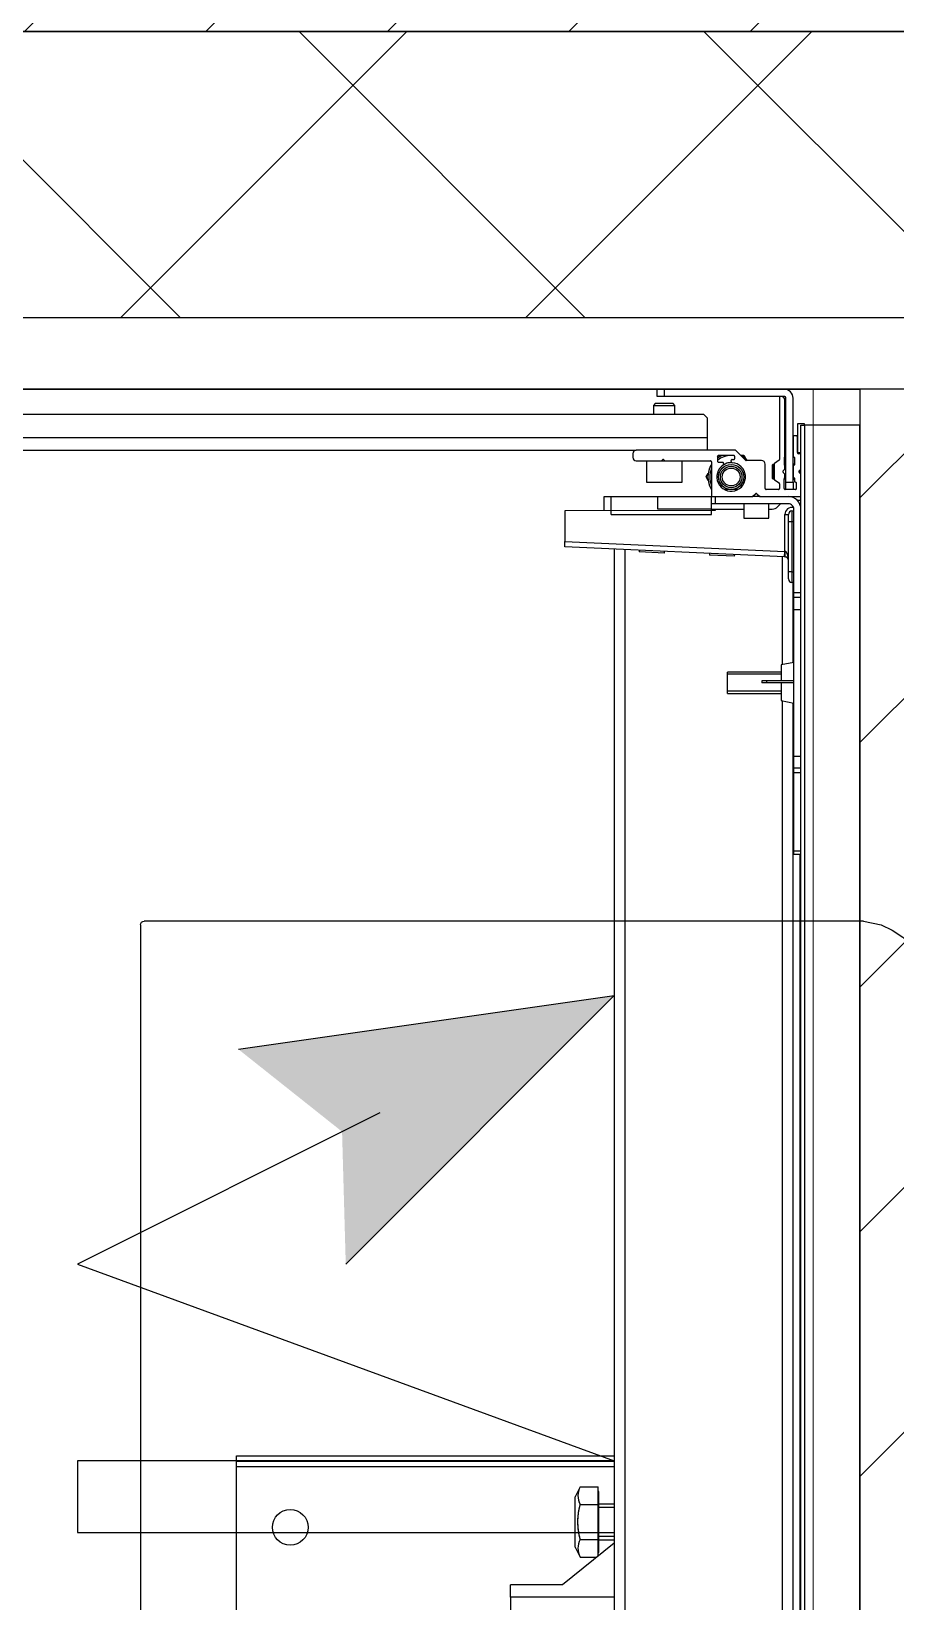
# Model space of a CAD drawing. Header units: centimetres. Extents: x -58072 to 12532, y -30603 to 6224.
# Drawn here: x 9256.95 to 9281.1, y 3487.51 to 3531.39 of the extents above; entities that cross this region are included whole.
import ezdxf

# ---------------------------------------------------------------- set-up
doc = ezdxf.new("R2010")
doc.units = ezdxf.units.CM
doc.linetypes.add('VW-01', pattern=[0.41656, 0.20828, -0.20828])
for name, color, linetype in [('B Aménagement intérieur', 252, 'Continuous'), ('B Faux plafonds', 252, 'Continuous'), ('B Faux plafonds_Hatch', 9, 'Continuous'), ('B GÈnÈral_Hatch', 252, 'Continuous'), ('B Général', 252, 'Continuous'), ('C ANNOTATIONS-prestations', 252, 'Continuous'), ('D SURFACES-shab', 252, 'Continuous'), ('MTI900_Alu', 252, 'Continuous'), ('prlm-CHAUFF', 4, 'Continuous')]:
    doc.layers.add(name, color=color, linetype=linetype)
doc.layers.add('prlm-ELEC-CFO', color=1, linetype='Continuous', lineweight=25)
doc.layers.get('prlm-CHAUFF').off()

# ---------------------------------------------------------------- blocks, each defined once
blk = doc.blocks.new('B 60.Gaine 150_70')
at = {"layer": 'B Général', "linetype": 'Continuous'}
blk.add_line((18.5, 36.305), (-69, 36.305), dxfattribs=at)
at = {"layer": 'B Général', "linetype": 'Continuous', "flags": 128}
for points in [[(-70, 36.305), (19.5, 36.305), (19.5, -2.715), (-70, -2.715)], [(-70, -2.7), (-70, 36.3), (19.5, 36.3), (19.5, -2.7)]]:
    blk.add_lwpolyline(points, close=True, dxfattribs=at)
at = {"layer": 'C ANNOTATIONS-prestations'}
for p, q in [((-69, 36.305), (-69, 35.205)), ((-69, 35.205), (-69, 34.755)), ((-69.03, 34.755), (-69.03, 34.555)), ((-69, 34.755), (-69.03, 34.755)), ((-69, 34.655), (-69, 34.755)), ((-69, 34.755), (18.5, 34.755)), ((-67.4, 34.435), (-69.75, 34.435)), ((-67.4, 34.235), (-69.75, 34.235)), ((-69.03, 34.555), (-68.23, 34.555)), ((18.5, 34.655), (-69, 34.655)), ((-68.7, 34.525), (-68.7, 34.465)), ((-68.23, 34.555), (-68.67, 34.555)), ((-68.67, 34.435), (-68.135, 34.435)), ((-68.23, 34.555), (-68.23, 34.655)), ((-68.2, 34.625), (-68.2, 34.585)), ((-67.904, 34.485), (-68.076, 34.485)), ((-67.94, 34.485), (-67.901, 34.446)), ((-67.901, 34.446), (-67.868, 34.446)), ((-67.9, 34.235), (-67.9, 34.185)), ((-67.857, 34.185), (-67.857, 34.235)), ((-67.845, 34.435), (-67.56, 34.435)), ((-67.771, 34.655), (-67.721, 34.606)), ((-67.736, 34.62), (-67.664, 34.62)), ((-67.679, 34.606), (-67.629, 34.655)), ((-67.543, 34.185), (-67.543, 34.235)), ((-67.537, 34.446), (-67.499, 34.446)), ((-67.4, 34.485), (-67.501, 34.485)), ((-67.5, 34.185), (-67.5, 34.235)), ((-67.499, 34.446), (-67.46, 34.485)), ((-67.4, 34.505), (-67.4, 34.485)), ((-67.4, 34.435), (-67.2, 34.435)), ((-67.4, 34.235), (-67.4, 34.435)), ((-67.2, 34.235), (-67.4, 34.235)), ((-67.23, 34.535), (-67.37, 34.535)), ((-67.2, 34.505), (-67.2, 34.215)), ((-67, 34.625), (-67, 34.655)), ((-67, 33.517), (-67, 34.625)), ((-66.9, 34.55), (-66.9, 34.655)), ((-66.8, 34.305), (-66.8, 32.255)), ((-64.317, 34.455), (-66.65, 34.455)), ((-66.6, 34.405), (-66.6, 34.455)), ((-66.6, 34.405), (-66.3, 34.405)), ((-66.3, 34.305), (-66.5, 34.305)), ((-66.5, 34.205), (-66.5, 34.305)), ((-66.3, 34.455), (-66.3, 34.405)), ((-66.3, 34.405), (-64.9, 34.405)), ((-66.3, 34.405), (-66.3, 34.305)), ((-64.9, 34.305), (-66.3, 34.305)), ((-64.9, 34.405), (-64.9, 34.455)), ((-64.9, 34.405), (-64.6, 34.405)), ((-64.9, 34.405), (-64.9, 34.305)), ((-64.7, 34.305), (-64.9, 34.305)), ((-64.6, 34.455), (-64.6, 34.405)), ((-62.366, 34.435), (-64.6, 34.435)), ((-64.317, 34.455), (-64.317, 34.655)), ((-64.182, 34.455), (-64.317, 34.455)), ((-64.182, 34.655), (-64.182, 34.455)), ((-63.85, 34.455), (-64.182, 34.455)), ((-63.85, 34.455), (-63.85, 34.655)), ((-59.75, 34.455), (-63.85, 34.455)), ((-62.37, 34.455), (-62.3, 34.105)), ((-61.85, 34.455), (-61.85, 33.696)), ((-61.8, 34.455), (-61.8, 33.696)), ((-61.3, 34.105), (-61.23, 34.455)), ((-23.65, 34.435), (-61.234, 34.435)), ((-59.75, 34.455), (-59.75, 34.655)), ((-59.418, 34.455), (-59.75, 34.455)), ((-59.418, 34.455), (-59.418, 34.655)), ((-59.283, 34.455), (-59.418, 34.455)), ((-59.283, 34.655), (-59.283, 34.455)), ((-57.1, 34.455), (-59.283, 34.455)), ((-57.1, 34.455), (-57.1, 34.655)), ((-57, 34.455), (-57.1, 34.455)), ((-57, 34.655), (-57, 34.455)), ((-23.583, 34.635), (-57, 34.635)), ((-70, 34.185), (-70, 30.835)), ((-69.8, 34.185), (-69.8, 30.835)), ((-69.8, 34.105), (-69.8, 34.085)), ((-69.77, 34.055), (-68.041, 34.055)), ((-68.105, 34.205), (-69.7, 34.205)), ((-68.077, 34.185), (-67.903, 34.185)), ((-68.016, 34.042), (-67.929, 33.918)), ((-67.904, 33.905), (-67.496, 33.905)), ((-67.9, 33.905), (-67.9, 33.875)), ((-67.9, 33.875), (-67.5, 33.875)), ((-67.9, 33.875), (-67.88, 33.855)), ((-67.88, 33.855), (-67.52, 33.855)), ((-67.783, 34.205), (-67.875, 34.205)), ((-67.857, 33.855), (-67.857, 33.905)), ((-67.762, 34.196), (-67.721, 34.156)), ((-67.679, 34.156), (-67.638, 34.196)), ((-67.53, 34.205), (-67.617, 34.205)), ((-67.543, 33.855), (-67.543, 33.905)), ((-67.52, 33.855), (-67.5, 33.875)), ((-67.23, 34.185), (-67.502, 34.185)), ((-67.5, 33.875), (-67.5, 33.905)), ((-67.471, 33.918), (-67.384, 34.042)), ((-67.359, 34.055), (-67.23, 34.055)), ((-67.2, 34.025), (-67.2, 33.685)), ((-66.65, 33.755), (-66.65, 33.852)), ((-65.471, 34.205), (-66.5, 34.205)), ((-65.75, 28.055), (-65.471, 34.205)), ((-65.321, 34.198), (-65.6, 28.055)), ((-65.471, 34.205), (-65.47, 34.21)), ((-65.321, 34.198), (-65.471, 34.205)), ((-65.324, 34.135), (-62.306, 34.135)), ((-65.32, 34.21), (-65.321, 34.198)), ((-62.3, 34.105), (-61.85, 34.105)), ((-62.1, 34.105), (-62.1, 32.605)), ((-62.039, 34.105), (-62.039, 32.605)), ((-61.8, 34.105), (-61.3, 34.105)), ((-61.561, 34.105), (-61.561, 32.605)), ((-61.5, 32.605), (-61.5, 34.105)), ((-61.294, 34.135), (-23.75, 34.135)), ((-68.01, 33.555), (-68.01, 33.127)), ((-67.23, 33.655), (-67.91, 33.655)), ((-67.079, 33.426), (-67.009, 33.496)), ((-67.009, 33.314), (-67.079, 33.384)), ((-67, 33.517), (-67, 33.293)), ((-66.4, 33.755), (-66.8, 33.755)), ((-66.4, 33.055), (-66.4, 33.755)), ((-61.85, 33.696), (-61.8, 33.696)), ((-61.85, 33.696), (-61.85, 33.56)), ((-61.85, 33.56), (-61.8, 33.56)), ((-61.8, 33.696), (-61.8, 33.56)), ((-68.019, 33.106), (-68.291, 32.834)), ((-68.156, 33.055), (-68.056, 33.113)), ((-68.156, 32.969), (-68.156, 33.055)), ((-67, 32.185), (-67, 33.293)), ((-66.8, 33.055), (-66.4, 33.055)), ((-66.65, 32.155), (-66.65, 33.055)), ((-68.3, 32.813), (-68.3, 30.055)), ((-68.15, 32.775), (-68.15, 32.355)), ((-68.07, 32.805), (-68.12, 32.805)), ((-68.04, 32.735), (-68.04, 32.775)), ((-67.979, 32.705), (-68.01, 32.705)), ((-67.93, 32.495), (-67.907, 32.495)), ((-67.2, 32.899), (-67.2, 32.511)), ((-65.334, 32.803), (-65.384, 32.805)), ((-65.334, 32.803), (-65.366, 32.101)), ((-61.5, 32.605), (-62.1, 32.605)), ((-69.2, 32.035), (-69.3, 31.935)), ((-69.2, 32.035), (-68.65, 32.035)), ((-68.65, 32.035), (-68.3, 32.035)), ((-68.65, 1.335), (-68.65, 32.035)), ((-68.104, 32.325), (-68.15, 32.351)), ((-68.12, 32.325), (-67.99, 32.325)), ((-68, 30.867), (-68, 32.125)), ((-67.97, 32.155), (-67.03, 32.155)), ((-67.96, 32.355), (-67.96, 32.465)), ((-67.55, 32.005), (-67.65, 32.063)), ((-67.45, 32.063), (-67.55, 32.005)), ((-67, 32.255), (-66.8, 32.255)), ((-67, 32.155), (-67, 32.185)), ((-67, 30.655), (-67, 32.155)), ((-66.8, 32.155), (-67, 32.155)), ((-66.8, 32.255), (-66.8, 32.155)), ((-66.65, 32.155), (-66.8, 32.155)), ((-66.65, 32.257), (-66.61, 32.255)), ((-66.5, 32.155), (-66.65, 32.155)), ((-66.65, 32.155), (-66.65, 30.655)), ((-66.61, 32.255), (-66.601, 28.055)), ((-66.5, 29.355), (-66.5, 32.155)), ((-65.416, 32.104), (-65.366, 32.101)), ((-69.3, 1.435), (-69.3, 31.935)), ((-67.4, 31.335), (-68, 31.335)), ((-67.4, 30.335), (-67.4, 31.335)), ((-70, 30.635), (-70, 30.835)), ((-70, 30.835), (-69.8, 30.835)), ((-69.8, 30.835), (-69.8, 30.635)), ((-69.55, 31.135), (-69.6, 31.085)), ((-69.6, 31.085), (-69.6, 30.585)), ((-69.55, 30.535), (-69.55, 31.135)), ((-69.3, 31.135), (-69.55, 31.135)), ((-68.029, 30.826), (-68.009, 30.846)), ((-68.009, 30.764), (-68.029, 30.784)), ((-68, 30.743), (-68, 30.867)), ((-68, 30.055), (-68, 30.743)), ((-65.423, 30.841), (-65.473, 30.843)), ((-65.423, 30.841), (-65.455, 30.139)), ((-69.8, 30.635), (-70, 30.635)), ((-69.6, 30.585), (-69.55, 30.535)), ((-69.55, 30.535), (-69.3, 30.535)), ((-68, 30.335), (-67.4, 30.335)), ((-67, 29.355), (-67, 30.655)), ((-66.65, 30.655), (-67, 30.655)), ((-68.3, 3.285), (-68.3, 30.055)), ((-68.2, 29.955), (-68.1, 29.955)), ((-65.505, 30.142), (-65.455, 30.139)), ((-65.537, 29.435), (-23.925, 29.435)), ((-65.524, 29.735), (-23.925, 29.735)), ((-40.2, 18.885), (-40.2, 29.435)), ((-40.05, 18.885), (-40.05, 29.435)), ((-39.9, 18.885), (-39.9, 29.435)), ((-38.85, 29.435), (-38.85, 29.005)), ((-38.758, 29.435), (-38.758, 29.005)), ((-37.942, 29.435), (-37.942, 29.005)), ((-37.85, 29.005), (-37.85, 29.435)), ((-37.754, 29.435), (-36.592, 27.99)), ((-36.25, 29.435), (-36.25, 26.535)), ((-67, 29.155), (-67, 29.355)), ((-66.5, 29.355), (-67, 29.355)), ((-66.603, 29.155), (-67, 29.155)), ((-39.086, 28.985), (-39.331, 28.985)), ((-39.331, 28.489), (-39.331, 28.985)), ((-37.5, 29.005), (-39.2, 29.005)), ((-39.2, 29.005), (-39.2, 28.985)), ((-38.841, 28.985), (-39.086, 28.985)), ((-38.35, 28.985), (-38.841, 28.985)), ((-38.841, 28.489), (-38.841, 28.985)), ((-37.859, 28.985), (-38.35, 28.985)), ((-37.614, 28.985), (-37.859, 28.985)), ((-37.859, 28.489), (-37.859, 28.985)), ((-37.392, 28.985), (-37.614, 28.985)), ((-37.5, 28.985), (-37.5, 29.005)), ((-37.369, 28.489), (-37.369, 28.956)), ((-39.331, 28.489), (-39.05, 28.345)), ((-37.65, 28.345), (-39.05, 28.345)), ((-37.65, 28.345), (-37.369, 28.489)), ((-66.601, 28.055), (-65.75, 28.055)), ((-65.6, 28.055), (-65.75, 28.055)), ((-36.592, 27.99), (-36.592, 26.535)), ((-36.25, 26.535), (-36.592, 26.535)), ((-36.25, 26.535), (-35.75, 26.535)), ((-40.05, 18.885), (-40.2, 18.885)), ((-39.9, 18.885), (-40.05, 18.885)), ((-35.75, 18.885), (-39.9, 18.885))]:
    blk.add_line(p, q, dxfattribs=at)
at = {"layer": 'C ANNOTATIONS-prestations', "flags": 128}
for points in [[(-69.75, 34.435, 0.198912), (-69.927, 34.362, 0.198912), (-70, 34.185)], [(-69.75, 34.235, 0.198912), (-69.785, 34.22, 0.198912), (-69.8, 34.185)], [(-68.67, 34.555, 0.198912), (-68.691, 34.546, 0.198912), (-68.7, 34.525)], [(-68.7, 34.465, 0.198912), (-68.691, 34.444, 0.198912), (-68.67, 34.435)], [(-68.23, 34.555, 0.198912), (-68.209, 34.564, 0.198912), (-68.2, 34.585)], [(-68.17, 34.655, 0.198912), (-68.191, 34.646, 0.198912), (-68.2, 34.625)], [(-68.135, 34.435, 0.17724), (-68.116, 34.442, 0.17724), (-68.105, 34.46)], [(-68.076, 34.485, 0.17724), (-68.095, 34.478, 0.17724), (-68.105, 34.46)], [(-67.875, 34.46, 0.17724), (-67.885, 34.478, 0.17724), (-67.904, 34.485)], [(-67.9, 34.435, 0.013224), (-67.9, 34.44, 0.013224), (-67.901, 34.446)], [(-67.875, 34.46, 0.17724), (-67.864, 34.442, 0.17724), (-67.845, 34.435)], [(-67.721, 34.606, 0.198912), (-67.7, 34.597, 0.198912), (-67.679, 34.606)], [(-67.56, 34.435, 0.17724), (-67.541, 34.442, 0.17724), (-67.53, 34.46)], [(-67.501, 34.485, 0.17724), (-67.52, 34.478, 0.17724), (-67.53, 34.46)], [(-67.499, 34.446, 0.013224), (-67.5, 34.44, 0.013224), (-67.5, 34.435)], [(-67.37, 34.535, 0.198912), (-67.391, 34.526, 0.198912), (-67.4, 34.505)], [(-67.2, 34.505, 0.198912), (-67.209, 34.526, 0.198912), (-67.23, 34.535)], [(-67, 34.625, 0.198912), (-67.009, 34.646, 0.198912), (-67.03, 34.655)], [(-66.65, 34.655, 0.198912), (-66.897, 34.552, 0.198912), (-67, 34.305)], [(-66.65, 34.455, 0.198912), (-66.756, 34.411, 0.198912), (-66.8, 34.305)], [(-66.695, 34.448, 0.227222), (-66.656, 34.28, 0.227222), (-66.5, 34.205)], [(-66.6, 34.405, 0.198912), (-66.571, 34.334, 0.198912), (-66.5, 34.305)], [(-65.22, 34.305, 0.193016), (-65.289, 34.277, 0.193016), (-65.32, 34.21)], [(-64.7, 34.305, 0.198912), (-64.629, 34.334, 0.198912), (-64.6, 34.405)], [(-69.7, 34.205, 0.198912), (-69.771, 34.176, 0.198912), (-69.8, 34.105)], [(-69.8, 34.085, 0.198912), (-69.791, 34.064, 0.198912), (-69.77, 34.055)], [(-68.105, 34.205, 0.155096), (-68.094, 34.191, 0.155096), (-68.077, 34.185)], [(-68.016, 34.042, 0.120588), (-68.027, 34.052, 0.120588), (-68.041, 34.055)], [(-67.929, 33.918, 0.120588), (-67.918, 33.908, 0.120588), (-67.904, 33.905)], [(-67.903, 34.185, 0.155096), (-67.886, 34.191, 0.155096), (-67.875, 34.205)], [(-67.762, 34.196, 0.098491), (-67.772, 34.203, 0.098491), (-67.783, 34.205)], [(-67.721, 34.156, 0.198912), (-67.7, 34.147, 0.198912), (-67.679, 34.156)], [(-67.617, 34.205, 0.098491), (-67.628, 34.203, 0.098491), (-67.638, 34.196)], [(-67.53, 34.205, 0.155096), (-67.519, 34.191, 0.155096), (-67.502, 34.185)], [(-67.496, 33.905, 0.120588), (-67.482, 33.908, 0.120588), (-67.471, 33.918)], [(-67.359, 34.055, 0.120588), (-67.373, 34.052, 0.120588), (-67.384, 34.042)], [(-67.23, 34.185, 0.198912), (-67.209, 34.194, 0.198912), (-67.2, 34.215)], [(-67.2, 34.025, 0.198912), (-67.209, 34.046, 0.198912), (-67.23, 34.055)], [(-66.8, 34.087, 0.028434), (-66.763, 34.044, 0.028434), (-66.722, 34.005)], [(-66.65, 33.852, 0.109774), (-66.669, 33.936, 0.109774), (-66.722, 34.005)], [(-67.91, 33.655, 0.198912), (-67.981, 33.626, 0.198912), (-68.01, 33.555)], [(-67.23, 33.655, 0.198912), (-67.209, 33.664, 0.198912), (-67.2, 33.685)], [(-67.079, 33.426, 0.198912), (-67.088, 33.405, 0.198912), (-67.079, 33.384)], [(-67.009, 33.496, 0.098491), (-67.002, 33.506, 0.098491), (-67, 33.517)], [(-68.01, 33.164, 0.041018), (-68.079, 33.083, 0.041018), (-68.133, 32.992)], [(-68.019, 33.106, 0.098491), (-68.012, 33.116, 0.098491), (-68.01, 33.127)], [(-67.882, 32.482, 0.366532), (-67.384, 32.341, 0.366532), (-67.164, 32.808, 0.366532), (-67.588, 33.103, 0.366532), (-67.949, 32.733)], [(-67, 33.293, 0.098491), (-67.002, 33.304, 0.098491), (-67.009, 33.314)], [(-68.291, 32.834, 0.098491), (-68.298, 32.824, 0.098491), (-68.3, 32.813)], [(-68.12, 32.805, 0.198912), (-68.141, 32.796, 0.198912), (-68.15, 32.775)], [(-68.143, 32.794, 0.018566), (-68.148, 32.75, 0.018566), (-68.15, 32.705)], [(-68.15, 32.705, 0.085942), (-68.115, 32.503, 0.085942), (-68.014, 32.325)], [(-68.04, 32.775, 0.198912), (-68.049, 32.796, 0.198912), (-68.07, 32.805)], [(-68.04, 32.735, 0.198912), (-68.031, 32.714, 0.198912), (-68.01, 32.705)], [(-67.979, 32.705, 0.189855), (-67.958, 32.713, 0.189855), (-67.949, 32.733)], [(-67.93, 32.495, 0.198912), (-67.951, 32.486, 0.198912), (-67.96, 32.465)], [(-67.949, 32.733, 0.008728), (-67.95, 32.719, 0.008728), (-67.95, 32.705)], [(-67.95, 32.705, 0.074153), (-67.933, 32.588, 0.074153), (-67.882, 32.482)], [(-67.882, 32.482, 0.122946), (-67.893, 32.491, 0.122946), (-67.907, 32.495)], [(-68.15, 32.455, 0.02871), (-68.117, 32.388, 0.02871), (-68.077, 32.325)], [(-68.15, 32.355, 0.198912), (-68.141, 32.334, 0.198912), (-68.12, 32.325)], [(-67.97, 32.155, 0.198912), (-67.991, 32.146, 0.198912), (-68, 32.125)], [(-67.99, 32.325, 0.198912), (-67.969, 32.334, 0.198912), (-67.96, 32.355)], [(-67.896, 32.155, 0.14145), (-67.55, 32.055, 0.14145), (-67.204, 32.155)], [(-67.79, 32.155, 0.103148), (-67.55, 32.105, 0.103148), (-67.31, 32.155)], [(-67.03, 32.155, 0.198912), (-67.009, 32.164, 0.198912), (-67, 32.185)], [(-68.029, 30.826, 0.198912), (-68.038, 30.805, 0.198912), (-68.029, 30.784)], [(-68.009, 30.846, 0.098491), (-68.002, 30.856, 0.098491), (-68, 30.867)], [(-68, 30.743, 0.098491), (-68.002, 30.754, 0.098491), (-68.009, 30.764)], [(-68.3, 30.055, 0.198912), (-68.271, 29.984, 0.198912), (-68.2, 29.955)], [(-68.1, 29.955, 0.198912), (-68.029, 29.984, 0.198912), (-68, 30.055)], [(-39.331, 28.489, 0.132797), (-39.086, 28.422, 0.132797), (-38.841, 28.489)], [(-37.859, 28.489, 0.132797), (-37.614, 28.422, 0.132797), (-37.369, 28.489)]]:
    blk.add_lwpolyline(points, format="xyb", dxfattribs=at)
at = {"layer": 'C ANNOTATIONS-prestations'}
for centre, radius in [((-67.55, 32.705), 0.35), ((-67.55, 32.705), 0.3), ((-67.55, 32.705), 0.25), ((-38.2, 20.385), 0.5)]:
    blk.add_circle(centre, radius, dxfattribs=at)
for points, knots in [([(-65.22, 34.305), (-65.254, 34.305), (-65.318, 34.298), (-65.367, 34.286), (-65.396, 34.276), (-65.421, 34.265), (-65.441, 34.252), (-65.453, 34.242), (-65.462, 34.232), (-65.469, 34.218), (-65.47, 34.211), (-65.47, 34.21), (-65.47, 34.21)], [0, 0, 0, 1, 2, 3, 4, 5, 6, 7, 8, 9, 9, 10, 10, 10]), ([(-65.47, 34.21), (-65.431, 34.208), (-65.38, 34.207), (-65.352, 34.207), (-65.333, 34.207), (-65.324, 34.208), (-65.322, 34.209), (-65.321, 34.209), (-65.32, 34.209), (-65.32, 34.209), (-65.32, 34.21)], [0, 0, 0, 1, 2, 3, 4, 5, 6, 7, 7, 8, 8, 8]), ([(-37.859, 28.489), (-38.352, 28.36), (-38.835, 28.487), (-38.838, 28.488), (-38.841, 28.489)], [0, 0, 0, 1, 1, 2, 2, 2])]:
    blk.add_open_spline(points, degree=2, knots=knots, dxfattribs=at)
blk = doc.blocks.new('B 70.MTI900_Alu_390')
at = {"layer": 'MTI900_Alu', "color": 1, "linetype": 'Continuous'}
for p, q in [((4.34, -0.405), (4.34, -3.475)), ((4.405, -0.415), (4.405, -3.465)), ((4.305, -0.6), (4.305, -3.277)), ((1.05, -2.16), (1.465, -2.16)), ((1.465, -2.16), (1.48, -2.16)), ((1.465, -2.16), (1.465, -3.215)), ((1.48, -2.16), (1.48, -3.215)), ((1.48, -2.16), (1.495, -2.16)), ((1.495, -2.16), (1.495, -3.215)), ((1.1, -2.925), (1.05, -2.925)), ((1.1, -3.215), (1.1, -2.925)), ((1.1, -2.925), (1.1342, -2.925)), ((1.1342, -3.0705), (1.1342, -2.925)), ((1.2504, -3.215), (1.1342, -3.0705)), ((1.24, -3.106), (1.2119, -3.1204)), ((1.24, -3.106), (1.38, -3.106)), ((1.4081, -3.1204), (1.38, -3.106)), ((4.0071, -3.6913), (4.035, -3.077)), ((4.05, -3.077), (4.0221, -3.692)), ((4.035, -3.077), (4.05, -3.077)), ((4.1351, -3.077), (4.05, -3.077)), ((4.136, -3.497), (4.1351, -3.077)), ((1.2119, -3.1204), (1.2119, -3.1671)), ((1.2609, -3.1204), (1.2609, -3.17)), ((1.3591, -3.1204), (1.3591, -3.17)), ((1.4081, -3.1204), (1.4081, -3.17)), ((1.2142, -3.17), (1.2364, -3.17)), ((1.225, -3.17), (1.225, -3.172)), ((1.225, -3.172), (1.395, -3.172)), ((1.2364, -3.17), (1.2609, -3.17)), ((1.26, -3.172), (1.26, -3.215)), ((1.2609, -3.17), (1.31, -3.17)), ((1.2692, -3.215), (1.2692, -3.172)), ((1.31, -3.17), (1.3591, -3.17)), ((1.3508, -3.215), (1.3508, -3.172)), ((1.3591, -3.17), (1.3836, -3.17)), ((1.36, -3.215), (1.36, -3.172)), ((1.3836, -3.17), (1.4081, -3.17)), ((1.395, -3.172), (1.395, -3.17)), ((4.1353, -3.187), (4.175, -3.187)), ((4.175, -3.187), (4.175, -3.207)), ((4.0287, -3.215), (-0.1325, -3.215)), ((4.0274, -3.245), (-0.1325, -3.245)), ((4.125, -3.207), (4.125, -3.487)), ((4.125, -3.207), (4.175, -3.207)), ((4.175, -3.207), (4.175, -3.337)), ((4.0173, -3.3556), (4.0205, -3.2854)), ((4.0255, -3.2857), (4.0205, -3.2854)), ((4.275, -3.277), (4.275, -3.3458)), ((4.295, -3.267), (4.285, -3.267)), ((4.305, -3.5528), (4.305, -3.277)), ((4.215, -3.305), (4.215, -3.405)), ((4.275, -3.305), (4.215, -3.305)), ((4.43, -3.325), (4.405, -3.325)), ((4.43, -3.325), (4.43, -3.385)), ((4.435, -3.33), (4.43, -3.325)), ((4.435, -3.38), (4.435, -3.33)), ((4.0173, -3.3556), (4.0223, -3.3558)), ((4.14, -3.337), (4.175, -3.337)), ((4.14, -3.487), (4.14, -3.337)), ((4.175, -3.337), (4.175, -3.487)), ((4.275, -3.3458), (4.275, -3.3582)), ((4.275, -3.3582), (4.275, -3.484)), ((4.2759, -3.3479), (4.2779, -3.3499)), ((4.2779, -3.3541), (4.2759, -3.3561)), ((4.455, -3.355), (4.455, -3.335)), ((4.455, -3.335), (4.475, -3.335)), ((4.455, -3.69), (4.455, -3.355)), ((4.475, -3.355), (4.455, -3.355)), ((4.475, -3.335), (4.475, -3.355)), ((4.475, -3.69), (4.475, -3.355)), ((4.215, -3.405), (4.275, -3.405)), ((4.405, -3.385), (4.43, -3.385)), ((4.43, -3.385), (4.435, -3.38)), ((4.395, -3.475), (4.405, -3.465)), ((4.0084, -3.5518), (4.0116, -3.4816)), ((4.0166, -3.4819), (4.0116, -3.4816)), ((4.125, -3.487), (4.14, -3.487)), ((4.14, -3.4972), (4.136, -3.497)), ((4.14, -3.487), (4.155, -3.487)), ((4.14, -3.487), (4.14, -3.577)), ((4.155, -3.487), (4.175, -3.487)), ((4.155, -3.497), (4.155, -3.487)), ((4.155, -3.702), (4.155, -3.497)), ((4.175, -3.497), (4.155, -3.497)), ((4.175, -3.487), (4.175, -3.49)), ((4.175, -3.49), (4.175, -3.6008)), ((4.272, -3.487), (4.178, -3.487)), ((4.22, -3.4778), (4.23, -3.472)), ((4.23, -3.472), (4.24, -3.4778)), ((4.271, -3.507), (4.271, -3.518)), ((4.287, -3.504), (4.274, -3.504)), ((4.2854, -3.504), (4.29, -3.5066)), ((4.29, -3.549), (4.29, -3.507)), ((4.34, -3.475), (4.305, -3.475)), ((4.395, -3.475), (4.34, -3.475)), ((3.625, -3.532), (3.685, -3.532)), ((3.625, -3.532), (3.625, -3.682)), ((3.6311, -3.682), (3.6311, -3.532)), ((3.6789, -3.682), (3.6789, -3.532)), ((3.685, -3.682), (3.685, -3.532)), ((4.0084, -3.5518), (4.0134, -3.552)), ((4.195, -3.5614), (4.195, -3.5226)), ((4.268, -3.521), (4.2657, -3.521)), ((4.2729, -3.542), (4.276, -3.542)), ((4.279, -3.545), (4.279, -3.549)), ((4.282, -3.552), (4.287, -3.552)), ((4.115, -3.577), (4.115, -3.647)), ((4.155, -3.577), (4.115, -3.577)), ((4.276, -3.627), (4.276, -3.5842)), ((4.2769, -3.5821), (4.3041, -3.5549)), ((4.2906, -3.577), (4.2806, -3.5828)), ((4.2906, -3.5684), (4.2906, -3.577)), ((3.655, -3.6411), (3.655, -3.6275)), ((3.66, -3.6275), (3.655, -3.6275)), ((3.655, -3.717), (3.655, -3.6411)), ((3.66, -3.6411), (3.655, -3.6411)), ((3.66, -3.6411), (3.66, -3.6275)), ((3.66, -3.717), (3.66, -3.6411)), ((4.175, -3.6232), (4.175, -3.6008)), ((4.175, -3.6232), (4.175, -3.734)), ((4.1759, -3.6029), (4.1829, -3.6099)), ((4.1829, -3.6141), (4.1759, -3.6211)), ((4.195, -3.674), (4.195, -3.64)), ((4.198, -3.637), (4.266, -3.637)), ((3.6044, -3.685), (-0.15, -3.685)), ((3.605, -3.682), (3.598, -3.717)), ((3.655, -3.682), (3.605, -3.682)), ((3.705, -3.682), (3.66, -3.682)), ((3.712, -3.717), (3.705, -3.682)), ((4.0074, -3.685), (3.7056, -3.685)), ((4.115, -3.647), (4.155, -3.647)), ((4.14, -3.647), (4.14, -3.6567)), ((4.2109, -3.677), (4.198, -3.677)), ((4.2221, -3.6633), (4.2134, -3.6757)), ((4.2654, -3.662), (4.2246, -3.662)), ((4.227, -3.657), (4.225, -3.659)), ((4.265, -3.659), (4.225, -3.659)), ((4.225, -3.659), (4.225, -3.662)), ((4.263, -3.657), (4.227, -3.657)), ((4.2293, -3.657), (4.2293, -3.662)), ((4.2607, -3.657), (4.2607, -3.662)), ((4.265, -3.659), (4.263, -3.657)), ((4.265, -3.662), (4.265, -3.659)), ((4.2766, -3.6757), (4.2679, -3.6633)), ((4.452, -3.677), (4.2791, -3.677)), ((4.455, -3.682), (4.455, -3.68)), ((-0.16, -3.715), (3.5984, -3.715)), ((3.175, -3.717), (3.185, -3.717)), ((3.175, -3.737), (3.175, -3.717)), ((3.185, -3.717), (3.4033, -3.717)), ((3.185, -3.717), (3.185, -3.737)), ((3.4033, -3.737), (3.4033, -3.717)), ((3.4033, -3.717), (3.4168, -3.717)), ((3.4168, -3.717), (3.45, -3.717)), ((3.4168, -3.717), (3.4168, -3.737)), ((3.45, -3.717), (3.86, -3.717)), ((3.45, -3.717), (3.45, -3.737)), ((3.7116, -3.715), (3.935, -3.715)), ((3.86, -3.717), (3.8932, -3.717)), ((3.86, -3.717), (3.86, -3.737)), ((3.8932, -3.717), (3.9067, -3.717)), ((3.8932, -3.737), (3.8932, -3.717)), ((3.9067, -3.717), (4.14, -3.717)), ((3.9067, -3.717), (3.9067, -3.737)), ((3.935, -3.717), (3.935, -3.712)), ((3.965, -3.712), (3.935, -3.712)), ((3.945, -3.702), (3.965, -3.702)), ((3.965, -3.702), (4.105, -3.702)), ((3.965, -3.712), (3.965, -3.702)), ((3.965, -3.712), (3.965, -3.717)), ((4.105, -3.712), (3.965, -3.712)), ((4.007, -3.6925), (4.0071, -3.6913)), ((4.0071, -3.6913), (4.0221, -3.692)), ((4.0221, -3.692), (4.022, -3.6925)), ((4.0221, -3.692), (4.125, -3.692)), ((4.105, -3.702), (4.125, -3.702)), ((4.105, -3.712), (4.105, -3.702)), ((4.105, -3.717), (4.105, -3.712)), ((4.135, -3.712), (4.105, -3.712)), ((4.125, -3.692), (4.125, -3.702)), ((4.135, -3.712), (4.135, -3.717)), ((4.165, -3.7265), (4.165, -3.737)), ((4.195, -3.722), (4.195, -3.693)), ((4.195, -3.695), (4.215, -3.695)), ((4.215, -3.715), (4.195, -3.715)), ((4.198, -3.69), (4.2252, -3.69)), ((4.198, -3.725), (4.212, -3.725)), ((4.215, -3.695), (4.45, -3.695)), ((4.215, -3.695), (4.215, -3.715)), ((4.215, -3.715), (4.45, -3.715)), ((4.215, -3.72), (4.2251, -3.72)), ((4.215, -3.722), (4.215, -3.72)), ((4.2249, -3.7161), (4.221, -3.72)), ((4.2287, -3.7161), (4.2249, -3.7161)), ((4.225, -3.69), (4.225, -3.695)), ((4.228, -3.692), (4.2367, -3.692)), ((4.2293, -3.69), (4.2293, -3.695)), ((4.2595, -3.715), (4.231, -3.715)), ((4.2429, -3.6871), (4.2388, -3.6911)), ((4.2512, -3.6911), (4.2471, -3.6871)), ((4.2533, -3.692), (4.2625, -3.692)), ((4.2607, -3.69), (4.2607, -3.695)), ((4.2651, -3.7161), (4.2618, -3.7161)), ((4.265, -3.695), (4.265, -3.69)), ((4.269, -3.72), (4.2651, -3.7161)), ((4.2827, -3.69), (4.2653, -3.69)), ((4.2654, -3.72), (4.2826, -3.72)), ((4.2855, -3.692), (4.445, -3.692)), ((4.342, -3.715), (4.2885, -3.715)), ((4.298, -3.727), (4.342, -3.727)), ((4.378, -3.727), (4.298, -3.727)), ((4.298, -3.727), (4.298, -3.737)), ((4.345, -3.724), (4.345, -3.718)), ((4.378, -3.747), (4.378, -3.727)), ((-4.375, -3.737), (4.375, -3.737)), ((4.375, -3.747), (-4.375, -3.747)), ((-0.1667, -3.735), (3.175, -3.735)), ((4.175, -3.734), (4.175, -3.737)), ((4.2429, -3.7321), (4.2379, -3.737)), ((4.2486, -3.7335), (4.2414, -3.7335)), ((4.2521, -3.737), (4.2471, -3.7321)), ((4.295, -3.734), (4.295, -3.73)), ((4.375, -3.737), (4.375, -3.747)), ((4.375, -3.747), (4.378, -3.747)), ((4.375, -3.792), (4.375, -3.747)), ((4.375, -3.902), (4.375, -3.792)), ((-4.375, -3.902), (4.375, -3.902))]:
    blk.add_line(p, q, dxfattribs=at)
for centre, radius in [((1.295, -2.31), 0.05), ((4.23, -3.542), 0.035), ((4.23, -3.542), 0.03), ((4.23, -3.542), 0.025)]:
    blk.add_circle(centre, radius, dxfattribs=at)
for centre, radius, start, end in [((1.2364, -3.1624), 0.0487, 59.7422, 120.2578), ((1.3836, -3.1624), 0.0487, 59.7422, 120.2578), ((4.285, -3.277), 0.01, 90, 180), ((4.295, -3.277), 0.01, 0, 90), ((4.278, -3.3458), 0.003, 180, 225), ((4.278, -3.3582), 0.003, 135, 180), ((4.2758, -3.352), 0.003, 315, 45), ((4.178, -3.49), 0.003, 90, 180), ((4.23, -3.542), 0.04, 33.9272, 355.9994), ((4.23, -3.542), 0.065, 57.7958, 122.2042), ((4.23, -3.542), 0.06, 66.4435, 113.5565), ((4.274, -3.507), 0.003, 90, 180), ((4.272, -3.484), 0.003, 270, 0), ((4.23, -3.542), 0.06, 0, 39.2965), ((4.23, -3.542), 0.065, 22.6199, 35.7758), ((4.287, -3.507), 0.003, 0, 90), ((4.2657, -3.518), 0.003, 213.9272, 270), ((4.23, -3.542), 0.04, 0, 33.9272), ((4.268, -3.518), 0.003, 270, 0), ((4.2729, -3.545), 0.003, 90, 175.9994), ((4.23, -3.542), 0.04, 355.9994, 0), ((4.276, -3.545), 0.003, 0, 90), ((4.282, -3.549), 0.003, 180, 270), ((4.287, -3.549), 0.003, 270, 0), ((4.23, -3.542), 0.06, 351.491, 0), ((4.302, -3.5528), 0.003, 315, 0), ((4.23, -3.542), 0.065, 315.0475, 333.838), ((4.279, -3.5842), 0.003, 135, 180), ((4.178, -3.6008), 0.003, 180, 225), ((4.178, -3.6232), 0.003, 135, 180), ((4.1808, -3.612), 0.003, 315, 45), ((4.198, -3.64), 0.003, 90, 180), ((4.266, -3.627), 0.01, 270, 0), ((4.16, -3.6567), 0.02, 180, 230.1159), ((4.1151, -3.7104), 0.05, 37.0861, 50.1159), ((4.198, -3.674), 0.003, 180, 270), ((4.2109, -3.674), 0.003, 270, 325.008), ((4.2246, -3.665), 0.003, 90, 145.008), ((4.2654, -3.665), 0.003, 34.992, 90), ((4.2791, -3.674), 0.003, 214.992, 270), ((4.445, -3.682), 0.01, 270, 0), ((4.452, -3.68), 0.003, 0, 90), ((3.945, -3.712), 0.01, 90, 180), ((3.997, -3.692), 0.01, 270, 357.3974), ((4.125, -3.712), 0.02, 347.588, 90), ((4.125, -3.712), 0.01, 0, 90), ((4.14, -3.702), 0.035, 270, 0), ((4.14, -3.702), 0.015, 270, 0), ((4.198, -3.693), 0.003, 90, 180), ((4.198, -3.722), 0.003, 180, 270), ((4.212, -3.722), 0.003, 270, 0), ((4.215, -3.715), 0.01, 353.9388, 0), ((4.2251, -3.717), 0.003, 270, 350.4059), ((4.2252, -3.693), 0.003, 19.4712, 90), ((4.231, -3.718), 0.003, 90, 170.4059), ((4.2367, -3.689), 0.003, 270, 315), ((4.245, -3.6892), 0.003, 45, 135), ((4.2533, -3.689), 0.003, 225, 270), ((4.2595, -3.718), 0.003, 9.5941, 90), ((4.2653, -3.693), 0.003, 90, 160.5288), ((4.2654, -3.717), 0.003, 189.5941, 270), ((4.275, -3.715), 0.01, 180, 186.0612), ((4.2826, -3.717), 0.003, 270, 350.4059), ((4.2827, -3.693), 0.003, 19.4712, 90), ((4.2885, -3.718), 0.003, 90, 170.4059), ((4.298, -3.73), 0.003, 90, 180), ((4.342, -3.718), 0.003, 0, 90), ((4.342, -3.724), 0.003, 270, 0), ((4.45, -3.69), 0.025, 270, 0), ((4.45, -3.69), 0.005, 270, 0), ((4.178, -3.734), 0.003, 180, 270), ((4.245, -3.7342), 0.003, 45, 135), ((4.292, -3.734), 0.003, 270, 0)]:
    blk.add_arc(centre, radius, start, end, dxfattribs=at)
for centre, major_axis, ratio, start_param, end_param in [((3.997, -3.692), (-0.025, 0), 0.4, 1.570796, 3.096169), ((4.022, -3.6931), (-0.015, 0.0007), 0.045361, -1.568734, 0)]:
    blk.add_ellipse(centre, major_axis=major_axis, ratio=ratio, start_param=start_param, end_param=end_param, dxfattribs=at)
blk.add_open_spline([(1.2609, -3.1204), (1.269, -3.1183), (1.2772, -3.1166), (1.2935, -3.1143), (1.3017, -3.1137), (1.3141, -3.1137), (1.3182, -3.1138), (1.3265, -3.1144), (1.3306, -3.1149), (1.343, -3.1166), (1.3511, -3.1183), (1.3591, -3.1204)], degree=3, knots=[0, 0, 0, 0, 0.25, 0.25, 0.5, 0.5, 0.625, 0.625, 0.75, 0.75, 1, 1, 1, 1], dxfattribs=at)
blk = doc.blocks.new('xi.CH')
at = {"layer": 'prlm-ELEC-CFO', "lineweight": 5}
blk.add_hatch(color=0, dxfattribs=at).paths.add_polyline_path([(-3, 6), (-0.103, 3.699), (0, 0), (7.5, 7.5)])
at = {"layer": 'prlm-ELEC-CFO', "color": 0}
for points in [[(-3, 6), (7.5, 7.5), (0, 0)], [(0.955, 4.227), (-7.5, 0), (7.5, -5.5), (-7.5, -5.5), (-7.5, -7.5), (7.5, -7.5)]]:
    blk.add_lwpolyline(points, dxfattribs=at)
blk = doc.blocks.new('B 60.200_wc-2')
at = {"layer": 'B Général', "linetype": 'Continuous'}
for p, q in [((-25, -20.1), (-25, 0)), ((-24.9, 0.1), (24.9, 0.1))]:
    blk.add_line(p, q, dxfattribs=at)
at = {"layer": 'B Général', "linetype": 'Continuous', "flags": 128}
blk.add_lwpolyline([(-25, -20.1), (-24.9, -20.6), (-24.75, -20.9), (-24.55, -21.2), (-24.3, -21.45), (-23.9, -21.7), (-23.4, -21.85), (-23.15, -21.9), (23.25, -21.9), (23.55, -21.85), (23.9, -21.7), (24.2, -21.5), (24.45, -21.3), (24.65, -21.05), (24.8, -20.75), (24.9, -20.5), (24.95, -20.3), (25, -20.1)], dxfattribs=at)
at = {"layer": 'B Général', "linetype": 'Continuous'}
blk.add_arc((-24.9, 0), 0.1, 90, 180, dxfattribs=at)

msp = doc.modelspace()

# ---------------------------------------------------------------- hatches: boundary and pattern name
at = {"layer": 'B Faux plafonds_Hatch', "linetype": 'Continuous'}
h = msp.add_hatch(dxfattribs=at)
h.set_pattern_fill('F_P__SOFFITE', color=256, style=0, pattern_type=2)
h.set_pattern_definition([(45, (0, 0.2205), (-3.5277778, 3.3072917), [])])
h.paths.add_polyline_path([(9301.484, 2929.14), (9301.484, 3167.39), (9404.485, 3167.39), (9404.485, 3236.39), (9439.643, 3236.39), (9439.643, 3167.39), (9529.485, 3167.39), (9529.485, 3371.39), (9420.096, 3371.439), (9420.096, 3521.439), (9280.096, 3521.39), (9280.096, 3371.39), (9208.484, 3371.39), (9208.484, 3241.39), (9208.796, 3241.39), (9208.484, 2929.14)])
at = {"layer": 'B GÈnÈral_Hatch', "linetype": 'Continuous'}
h = msp.add_hatch(dxfattribs=at)
h.set_pattern_fill('50_BETON', color=256, style=0, pattern_type=2)
h.set_pattern_definition([(45, (0, 0), (2.4253472, -2.6458333), [])])
h.paths.add_polyline_path([(9435.447, 3531.389), (9415.447, 3551.389), (9190.796, 3551.389), (9208.796, 3531.389)])
h = msp.add_hatch(dxfattribs=at)
h.set_pattern_fill('02_ISOLANT', color=256, angle=-180, style=0, pattern_type=2)
h.set_pattern_definition([(-135, (0, 0), (5.6568546, -5.656854), []), (-45, (0, 0), (-5.656854, -5.6568546), [])])
h.paths.add_polyline_path([(9443.447, 3523.389), (9435.447, 3531.389), (9241.081, 3531.389), (9241.081, 3523.389)])

# ---------------------------------------------------------------- linework, layer by layer
at = {"layer": 'B Faux plafonds', "linetype": 'VW-01', "ltscale": 25.4, "flags": 128}
msp.add_lwpolyline([(9301.484, 2929.14), (9301.484, 3167.39), (9404.485, 3167.39), (9404.485, 3236.39), (9439.643, 3236.39), (9439.643, 3167.39), (9529.485, 3167.39), (9529.485, 3371.39), (9420.096, 3371.439), (9420.096, 3521.439), (9280.096, 3521.39), (9280.096, 3371.39), (9208.484, 3371.39), (9208.484, 3241.39), (9208.796, 3241.39), (9208.484, 2929.14)], close=True, dxfattribs=at)
at = {"layer": 'B Général', "linetype": 'Continuous', "lineweight": 18}
msp.add_line((9208.796, 3531.389), (9435.447, 3531.389), dxfattribs=at)
at = {"layer": 'B Général', "linetype": 'Continuous'}
for p, q in [((9208.796, 3531.389), (9435.447, 3531.389)), ((9435.447, 3531.389), (9241.081, 3531.389)), ((9435.447, 3531.389), (9241.081, 3531.389)), ((9443.447, 3523.389), (9241.081, 3523.389)), ((9445.447, 3521.389), (9241.081, 3521.389)), ((9445.447, 3521.389), (9241.081, 3521.389))]:
    msp.add_line(p, q, dxfattribs=at)
at = {"layer": 'D SURFACES-shab', "lineweight": 18, "flags": 128}
msp.add_lwpolyline([(9278.796, 3521.39), (9420.096, 3521.39), (9420.096, 3376.39), (9278.796, 3376.39)], close=True, dxfattribs=at)

# ---------------------------------------------------------------- block references
at = {"layer": 'B Aménagement intérieur', "rotation": 270}
msp.add_blockref('B 60.Gaine 150_70', (9243.796, 3451.389), dxfattribs=at)
at = {"layer": 'B Général', "xscale": -1, "rotation": 90}
msp.add_blockref('B 60.200_wc-2', (9260.096, 3481.527), dxfattribs=at)
at = {"layer": 'prlm-CHAUFF', "xscale": 9.999999999999975, "yscale": 9.999999999999975, "zscale": 9.999999999999975, "rotation": 89.99988466022914}
msp.add_blockref('B 70.MTI900_Alu_390', (9241.081, 3476.639), dxfattribs=at)
at = {"layer": 'prlm-ELEC-CFO'}
msp.add_blockref('xi.CH', (9265.731, 3496.947), dxfattribs=at)

doc.saveas('drawing.dxf')
